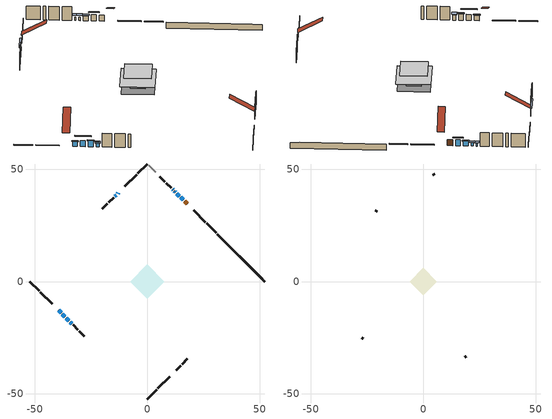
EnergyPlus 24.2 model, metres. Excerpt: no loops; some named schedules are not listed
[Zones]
conditioned space
 floor outside (Floor1 construction): -3.3,0 0,3.3 3.3,0 0,-3.3 z0.15
 floor adiabatic (AdiabaticFloorConstruction): -7.66,0 0,7.66 7.66,0 0,-7.66 z2.59
 floor foundation (Slab1 construction): -5.25,1.93 -1.93,5.25 5.25,-1.93 1.93,-5.25 z-1.98
 wall outside (RimJoist1 construction): 0,-52.23 4.12,-48.12 / -52.23,0 -48.12,-4.12 / 0,52.23 -4.12,48.12 / 30.56,21.67 26.45,25.79 z0.15:0.45
 wall outside (RimJoist2 construction): 4.78,-47.46 9.92,-42.31 / -47.46,-4.78 -42.31,-9.92 / -4.78,47.46 -9.92,42.31 / 25.79,26.45 20.64,31.59 z0.15:0.45
 wall outside (AdiabaticWallConstruction 1): 17.74,34.49 16.62,35.62 z0.15:2.18
 wall outside (AdiabaticWallConstruction): 15.96,36.27 14.88,37.35 / -37.68,-14.56 -36.6,-15.63 / -35.94,-16.29 -34.87,-17.37 z0.15:2.28; -12.82,39.41 -13.15,39.09 / -13.8,38.43 -14.34,37.89 / 12.49,39.74 12.11,40.12 / 11.46,40.78 11.24,40.99 z0.15:1.37; 14.23,38.01 13.15,39.09 z0.15:1.83; -39.41,-12.82 -38.33,-13.9 / -34.21,-18.02 -33.56,-18.67 z0.15:1.88
 wall outside (Wall1 construction): 12.82,-39.41 14.86,-37.37 / -32.91,-19.33 -30.87,-21.37 / -15,37.24 -17.04,35.2 / 10.58,41.65 8.54,43.69 z0.15:5.03
 wall outside (Wall2 construction): 15.52,-36.72 17.82,-34.41 / -30.21,-22.03 -27.91,-24.33 / -17.69,34.54 -20,32.24 / 7.89,44.35 5.59,46.65 z0.15:5.03
 wall foundation (FoundationWall1 construction): 31.22,21.01,-1.98 31.22,21.01,0.15 50.13,2.1,0.15 50.13,2.1,-0.04 52.23,0,-0.04 52.23,0,-1.98
 wall adiabatic (Wall4 construction): 3.71,48.53 0.66,51.58 z0.15:5.03
 window (WindowConstruction): 15.96,36.27 14.88,37.35 z0.15:2.28
 window (WindowConstruction 9): -12.82,39.41 -13.14,39.09 z0.15:1.37
 window (WindowConstruction 1): 14.23,38.01 13.15,39.09 z0.15:1.83
 window (WindowConstruction 2): -13.8,38.43 -14.34,37.89 z0.15:1.37
 window (WindowConstruction 3): -39.41,-12.82 -38.34,-13.9 z0.15:1.88
 window (WindowConstruction 4): -37.68,-14.56 -36.6,-15.63 z0.15:2.28
 window (WindowConstruction 8): 12.49,39.74 12.11,40.12 z0.15:1.37
 window (WindowConstruction 5): 11.46,40.78 11.24,40.99 z0.15:1.37
 window (WindowConstruction 6): -35.94,-16.29 -34.87,-17.37 z0.15:2.28
 window (WindowConstruction 7): -34.21,-18.02 -33.56,-18.67 z0.15:1.88
 door (Door): 17.74,34.49 16.62,35.62 z0.15:2.18
 ceiling adiabatic (AdiabaticFloorConstruction): 0,-7.66 7.66,0 0,7.66 -7.66,0 z2.59
attic - vented
 floor to conditioned space (Floor2 construction Reversed): -6.01,0 0,6.01 6.01,0 0,-6.01 z5.03
 wall outside (Wall3 construction): 18.48,-33.76 19.04,-33.19 / -27.25,-24.98 -26.69,-25.55 / -20.65,31.58 -21.22,31.02 / 4.93,47.3 4.37,47.87 z0.15:5.03
 roof outside (Roof1 construction): 12.16,-40.07,5.03 6.69,-34.6,9.54 5.11,-36.18,9.54 10.58,-41.65,5.03; -40.07,-12.16,5.03 -34.6,-6.69,9.54 -36.18,-5.11,9.54 -41.65,-10.58,5.03; -12.16,40.07,5.03 -6.69,34.6,9.54 -5.11,36.18,9.54 -10.58,41.65,5.03; 18.4,33.84,5.03 12.93,28.36,9.54 14.51,26.78,9.54 19.98,32.25,5.03
shading: 14.24,38 16.61,35.63 16.93,35.95 14.56,38.32 z3.19; 12.94,39.3 14.44,37.8 14.76,38.12 13.26,39.62 z2.13; -16.07,36.17 -12.08,40.16 -12.4,40.48 -16.39,36.49 z3.81; -38.12,-14.11 -39.62,-12.61 -39.95,-12.94 -38.45,-14.44 z2.18; -35.31,-16.93 -38.97,-13.26 -39.3,-13.59 -35.63,-17.25 z4.11; 11.68,40.55 12.92,39.31 13.57,39.96 12.33,41.2 z1.98; 10.81,41.42 11.89,40.35 12.53,40.99 11.46,42.07 z1.98; -34.65,-17.58 -36.15,-16.08 -36.59,-16.51 -35.09,-18.01 z2.58; -33.35,-18.88 -34.42,-17.81 -35.28,-18.68 -34.21,-19.74 z2.18
[Building]
Building 1: Terrain=Suburbs
[Site:Location]
Mont Joli AP_QC: Latitude {deg}=48.61; Longitude {deg}=-68.21; Time Zone {hr}=-5; Elevation {m}=52; Keep Site Location Information=Yes
[Site:GroundTemperature:Shallow]
-0.843868, -3.04892, -3.2255, -2.1791, 2.02165, 6.20283, 9.82768, 12.1239, 12.319, 10.4514, 6.91898, 2.86606
[Site:WaterMainsTemperature]
Calculation Method=Schedule; Temperature Schedule=mains temperature schedule
[Material] Roughness=Rough; Thermal Absorptance=0.9
Name | Thickness {m} | Conductivity {W/m-K} | Density {kg/m3} | Specific Heat {J/kg-K} | Solar Absorptance | Visible Absorptance
asphalt or fiberglass shingles | 0.00635 | 0.162714 | 1121.4 | 1465.45 | 0.4 | 0.4
ceiling loosefill ins | 0.169333 | 0.0480833 | 16.02 | 1046.75 | 0.7 | 0.7
ceiling stud and cavity | 0.1397 | 0.117711 | 65.682 | 1177.47 | 0.7 | 0.7
concrete 4.0 in. | 0.1016 | 1.803125 | 2242.8 | 837.4 | 0.7 | 0.7
concrete 8.0 in. | 0.2032 | 1.803125 | 2242.8 | 837.4 | 0.7 | 0.7
door material | 0.04445 | 0.0451087 | 512.64 | 1214.23 | 0.7 | 0.7
exterior vertical ins | 0.0536725 | 0.029427 | 32.04 | 1214.23 | 0.7 | 0.7
floor covering | 0.0127 | 0.0433444 | 54.468 | 1339.84 | 0.6 | 0.6
floor rigid ins | 0.103632 | 0.029427 | 32.04 | 1214.23 | 0.7 | 0.7
floor rigid ins 1; wall rigid ins 2 | 0.512978 | 0.029427 | 32.04 | 1214.23 | 0.7 | 0.7
floor stud and cavity | 0.1397 | 0.137453 | 92.3553 | 1139.71 | 0.7 | 0.7
floor stud and cavity 1 | 0.1397 | 1.75129 | 37.0049 | 1207.88 | 0.7 | 0.7
furniture material conditioned space 1 | 0.1524 | 0.115458 | 640.8 | 1214.23 | 0.6 | 0.6
gypsum board | 0.0127 | 0.160291 | 801 | 837.4 | 0.6 | 0.6
gypsum board 1 | 0.0127 | 0.160291 | 801 | 837.4 | 0.7 | 0.7
osb sheathing 0.5 in. | 0.0127 | 0.115458 | 512.64 | 1214.23 | 0.7 | 0.7
osb sheathing 0.75 in. | 0.01905 | 0.115458 | 512.64 | 1214.23 | 0.7 | 0.7
osb sheathing 2.0 in. | 0.0508 | 0.115458 | 512.64 | 1214.23 | 0.7 | 0.7
rim joist rigid ins; wall rigid ins | 0.051816 | 0.029427 | 32.04 | 1214.23 | 0.7 | 0.7
rim joist stud and cavity | 0.0508 | 0.0473277 | 125.044 | 1163.47 | 0.6 | 0.6
rim joist stud and cavity 1 | 0.0508 | 0.0369597 | 125.044 | 1163.47 | 0.6 | 0.6
wall rigid ins 1 | 0.051816 | 0.029427 | 32.04 | 1214.23 | 0.4 | 0.4
wall stud and cavity | 0.1397 | 0.117019 | 139.0536 | 1170.24 | 0.7 | 0.7
wall stud and cavity 1 | 0.1397 | 0.120028 | 139.0536 | 1170.24 | 0.7 | 0.7
wall stud and cavity 2 | 0.0889 | 6.1454 | 50.32683 | 1063.81 | 0.6 | 0.6
wall stud and cavity 3 | 0.1397 | 0.105287 | 139.0536 | 1170.24 | 0.7 | 0.7
wall stud and cavity 4 | 0.0889 | 0.380278 | 52.3479 | 1209.89 | 0.7 | 0.7
wall stud and cavity 5 | 0.0889 | 0.391764 | 83.0341 | 1211.67 | 0.7 | 0.7
wood siding | 0.0254 | 0.102417 | 544.68 | 1172.36 | 0.4 | 0.4
wood siding 1 | 0.00254 | 0.102417 | 544.68 | 1172.36 | 0.4 | 0.4
wood siding 2; wood siding 3; wood siding 4 | 0.0254 | 0.102417 | 544.68 | 1172.36 | 0.7 | 0.7
[WindowMaterial:SimpleGlazingSystem]
Name | U-Factor {W/m2-K} | Solar Heat Gain Coefficient
WindowMaterial | 2.98152 | 0.58
WindowMaterial 1 | 2.90941 | 0.64
WindowMaterial 2 | 2.96562 | 0.56
WindowMaterial 3 | 2.90827 | 0.64
WindowMaterial 4 | 3.063281 | 0.53
WindowMaterial 5 | 2.9395 | 0.6
WindowMaterial 6 | 2.98152 | 0.61
WindowMaterial 7 | 2.99571 | 0.51
[Construction]
AdiabaticFloorConstruction: floor stud and cavity 1, floor rigid ins 1, osb sheathing 0.75 in., floor covering
AdiabaticWallConstruction: wood siding 3, wall rigid ins 2, wall stud and cavity 4, gypsum board
AdiabaticWallConstruction 1: wood siding 4, wall rigid ins 2, wall stud and cavity 4, gypsum board
Door: door material
Floor1 construction: floor stud and cavity, floor rigid ins, osb sheathing 0.75 in., floor covering
Floor2 construction Reversed: gypsum board, ceiling stud and cavity, ceiling loosefill ins
FoundationWall1 construction: concrete 8.0 in., gypsum board 1
furniture construction conditioned space 1: furniture material conditioned space 1
PartitionWallConstruction: gypsum board, wall stud and cavity 5, gypsum board
RimJoist1 construction: wood siding 2, rim joist rigid ins, osb sheathing 2.0 in., rim joist stud and cavity
RimJoist2 construction: wood siding 2, rim joist rigid ins, osb sheathing 2.0 in., rim joist stud and cavity 1
Roof1 construction: asphalt or fiberglass shingles
Slab1 construction: concrete 4.0 in.
Wall1 construction: wood siding, wall rigid ins, osb sheathing 0.5 in., wall stud and cavity, gypsum board
Wall2 construction: wood siding, wall rigid ins, osb sheathing 0.5 in., wall stud and cavity 1, gypsum board
Wall3 construction: wood siding 1, wall stud and cavity 2
Wall4 construction: wall rigid ins 1, osb sheathing 0.5 in., wall stud and cavity 3, gypsum board
WindowConstruction; WindowConstruction 4; WindowConstruction 6: WindowMaterial
WindowConstruction 1: WindowMaterial 1
WindowConstruction 2: WindowMaterial 2
WindowConstruction 3: WindowMaterial 3
WindowConstruction 5: WindowMaterial 4
WindowConstruction 7: WindowMaterial 5
WindowConstruction 8: WindowMaterial 6
WindowConstruction 9: WindowMaterial 7
[Zone] Multiplier=1; Part of Total Floor Area=Yes
Name | Volume {m3}
attic - vented | 51.5091
conditioned space | 448.7
[Space]
Name | Zone | Volume {m3}
attic - vented 1 | attic - vented | 51.5091
conditioned space 1 | conditioned space | 448.7
[ZoneInfiltration:EffectiveLeakageArea]
infil attic - vented 1: Zone or Space=attic - vented 1; Schedule=Always On Discrete; Effective Air Leakage Area {cm2}=2510.96; Stack Coefficient=0.000652969; Wind Coefficient=1.7265e-05
[ZoneMixing]
whole house fan mix: Zone or Space=attic - vented; Schedule=Always On Continuous; Design Flow Rate Calculation Method=Flow/Zone; Design Flow Rate {m3/s}=0; Source Zone or Space=conditioned space
[SurfaceProperty:ExposedFoundationPerimeter]
Slab1: Exposed Perimeter Calculation Method=TotalExposedPerimeter; Total Exposed Perimeter {m}=29.718
[InternalMass] Zone or ZoneList=conditioned space; Space or SpaceList=conditioned space 1
Name | Construction | Surface Area {m2}
furniture mass conditioned space 1 | furniture construction conditioned space 1 | 74.6761
partition wall mass | PartitionWallConstruction | 186.69
[Lights]
interior lighting: Zone or ZoneList or Space or SpaceList=conditioned space 1; Schedule=interior lighting schedule; Design Level Calculation Method=LightingLevel; Lighting Level {W}=343.2; Return Air Fraction=0; Fraction Radiant=0.6; Fraction Visible=0.2; Fraction Replaceable=1
[People]
occupants: Zone or ZoneList or Space or SpaceList=conditioned space 1; Number of People Schedule=occupants schedule; Number of People Calculation Method=People; Number of People=3; Fraction Radiant=0.314171; Sensible Heat Fraction=0.56303; Activity Level Schedule=occupants activity schedule; Carbon Dioxide Generation Rate {m3/s-W}=0; Enable ASHRAE 55 Comfort Warnings=No; Mean Radiant Temperature Calculation Type=EnclosureAveraged
[ElectricEquipment] Zone or ZoneList or Space or SpaceList=conditioned space 1; Design Level Calculation Method=EquipmentLevel
Name | Schedule | Design Level {W} | Fraction Latent | Fraction Radiant | Fraction Lost
clothes dryer | clothes dryer schedule | 140.772 | 0.015 | 0.081 | 0.85
clothes washer | clothes washer schedule | 32.1985 | 0.03 | 0.162 | 0.7
cooking range | cooking range schedule | 208.969 | 0.08 | 0.432 | 0.2
dishwasher | dishwasher schedule | 66.8632 | 0.3 | 0.18 | 0.4
fridge | fridge schedule | 72.9452 | 0 | 0.6 | 0
mech vent bath fan 0 | mech vent bath fan 0 schedule | 50.2 | 0 | 0 | 1
mech vent bath fan 1 | mech vent bath fan 1 schedule | 50.2 | 0 | 0 | 1
mech vent house fan | mech vent house fan schedule | 19.9167 | 0 | 0 | 0.5
mech vent house fan cfis | mech vent house fan cfis schedule | 0 | 0 | 0 | 0
mech vent range fan 0 | mech vent range fan 0 schedule | 57 | 0 | 0 | 1
misc plug loads | misc plug loads schedule | 494.7 | 0.045 | 0.513 | 0.1
whole house fan | Always On Discrete | 0 | 0 | 0 | 1
[OtherEquipment] Zone or ZoneList or Space or SpaceList=conditioned space 1; Design Level Calculation Method=EquipmentLevel
Name | Fuel Type | Schedule | Design Level {W} | Fraction Latent | Fraction Radiant | Fraction Lost
clothes dryer 1 | Electricity | clothes dryer schedule | 0 | 0.015 | 0.081 | 0.85
cooking range 1 | Electricity | cooking range schedule | 0 | 0.08 | 0.432 | 0.2
general water use latent | None | general water use schedule | 59.3978 | 1 | 0 | 0
general water use sensible | None | general water use schedule | -58.539 | 0 | 0.6 | 0
mech vent house fan latent load | None | Always On Discrete | 0 | 1 | 0 | 0
mech vent house fan sensible load | None | Always On Discrete | 0 | 0 | 0 | 0
water heater energy adjustment1 | Electricity | Always On Discrete | 0.01 | 0 | 0 | 1
[ZoneInfiltration:DesignFlowRate] Zone or ZoneList or Space or SpaceList=conditioned space 1; Schedule=Always On Discrete; Design Flow Rate Calculation Method=Flow/Zone; Design Flow Rate {m3/s}=0
infil flow; natural vent flow; whole house fan flow
[ZoneControl:Thermostat]
conditioned space Thermostat: Zone or ZoneList=conditioned space; Control Type Schedule=conditioned space Thermostat Schedule; Control 1=conditioned space temperature setpoint; Temperature Difference Between Cutout And Setpoint {deltaC}=0
[ThermostatSetpoint:DualSetpoint]
conditioned space temperature setpoint: Heating Setpoint Temperature Schedule=heating setpoint; Cooling Setpoint Temperature Schedule=cooling setpoint
[Zone equipment]
conditioned space: electric baseboard
[Foundation:Kiva]
Foundation Kiva 1: Initial Indoor Air Temperature {C}=18; Wall Height Above Grade {m}=0.149992; Wall Depth Below Slab {m}=0.2032; Custom Block Material Name 1=exterior vertical ins; Custom Block Depth 1 {m}=2.13; Custom Block X Position 1 {m}=0.2159; Custom Block Z Position 1 {m}=0
[Foundation:Kiva:Settings]
Soil Conductivity {W/m-K}=0.849921; Soil Density {kg/m3}=1842.3; Soil Specific Heat {J/kg-K}=418.7; Ground Solar Absorptivity=0.9; Ground Thermal Absorptivity=0.9; Ground Surface Roughness {m}=0.03; Far-Field Width {m}=40; Deep-Ground Boundary Condition=ZeroFlux; Deep-Ground Depth {m}=40; Minimum Cell Dimension {m}=0.2; Maximum Cell Growth Coefficient=3; Simulation Timestep=Timestep
[Exterior:Lights]
exterior lighting: Schedule=exterior lighting schedule; Design Level {W}=75.6
[EnergyManagementSystem:Sensor] Output:Variable or Output:Meter Index Key=conditioned space
Name | Output:Variable or Output:Meter
conditioned_space_clg_unmet_s | Zone Cooling Setpoint Not Met Time
conditioned_space_htg_unmet_s | Zone Heating Setpoint Not Met Time
fridge_tin_s; tin_s; tin_s_1 | Zone Mean Air Temperature
tout_s | Zone Outdoor Air Drybulb Temperature
win_s | Zone Air Humidity Ratio
[Schedule:Constant]
Name | Hourly Value
Always On Continuous; mech vent house fan schedule; mech vent house fan cfis schedule; Always On Discrete | 1
occupants activity schedule | 117.228
fridge schedule | 0
[Schedule:Week:Daily]
interior lighting schedule Week Rule - Jan1-Jan27: interior lighting schedule day, interior lighting schedule day, interior lighting schedule day, interior lighting schedule day, interior lighting schedule day, interior lighting schedule day, interior lighting schedule day, interior lighting schedule default day, interior lighting schedule default day, interior lighting schedule default day, interior lighting schedule default day, interior lighting schedule default day
interior lighting schedule Week Rule - Jan28-Feb3: interior lighting schedule day, interior lighting schedule day, interior lighting schedule day, interior lighting schedule day, interior lighting schedule day 1, interior lighting schedule day 1, interior lighting schedule day 1, interior lighting schedule default day, interior lighting schedule default day, interior lighting schedule default day, interior lighting schedule default day, interior lighting schedule default day
interior lighting schedule Week Rule - Feb4-Feb24: interior lighting schedule day 1, interior lighting schedule day 1, interior lighting schedule day 1, interior lighting schedule day 1, interior lighting schedule day 1, interior lighting schedule day 1, interior lighting schedule day 1, interior lighting schedule default day, interior lighting schedule default day, interior lighting schedule default day, interior lighting schedule default day, interior lighting schedule default day
interior lighting schedule Week Rule - Feb25-Mar3: interior lighting schedule day 1, interior lighting schedule day 1, interior lighting schedule day 1, interior lighting schedule day 1, interior lighting schedule day 2, interior lighting schedule day 2, interior lighting schedule day 2, interior lighting schedule default day, interior lighting schedule default day, interior lighting schedule default day, interior lighting schedule default day, interior lighting schedule default day
interior lighting schedule Week Rule - Mar4-Mar31: interior lighting schedule day 2, interior lighting schedule day 2, interior lighting schedule day 2, interior lighting schedule day 2, interior lighting schedule day 2, interior lighting schedule day 2, interior lighting schedule day 2, interior lighting schedule default day, interior lighting schedule default day, interior lighting schedule default day, interior lighting schedule default day, interior lighting schedule default day
interior lighting schedule Week Rule - Apr1-Apr28: interior lighting schedule day 3, interior lighting schedule day 3, interior lighting schedule day 3, interior lighting schedule day 3, interior lighting schedule day 3, interior lighting schedule day 3, interior lighting schedule day 3, interior lighting schedule default day, interior lighting schedule default day, interior lighting schedule default day, interior lighting schedule default day, interior lighting schedule default day
interior lighting schedule Week Rule - Apr29-May5: interior lighting schedule day 3, interior lighting schedule day 3, interior lighting schedule day 4, interior lighting schedule day 4, interior lighting schedule day 4, interior lighting schedule day 4, interior lighting schedule day 4, interior lighting schedule default day, interior lighting schedule default day, interior lighting schedule default day, interior lighting schedule default day, interior lighting schedule default day
interior lighting schedule Week Rule - May6-May26: interior lighting schedule day 4, interior lighting schedule day 4, interior lighting schedule day 4, interior lighting schedule day 4, interior lighting schedule day 4, interior lighting schedule day 4, interior lighting schedule day 4, interior lighting schedule default day, interior lighting schedule default day, interior lighting schedule default day, interior lighting schedule default day, interior lighting schedule default day
interior lighting schedule Week Rule - May27-Jun2: interior lighting schedule day 4, interior lighting schedule day 4, interior lighting schedule day 4, interior lighting schedule day 4, interior lighting schedule day 4, interior lighting schedule day 5, interior lighting schedule day 5, interior lighting schedule default day, interior lighting schedule default day, interior lighting schedule default day, interior lighting schedule default day, interior lighting schedule default day
interior lighting schedule Week Rule - Jun3-Jun30: interior lighting schedule day 5, interior lighting schedule day 5, interior lighting schedule day 5, interior lighting schedule day 5, interior lighting schedule day 5, interior lighting schedule day 5, interior lighting schedule day 5, interior lighting schedule default day, interior lighting schedule default day, interior lighting schedule default day, interior lighting schedule default day, interior lighting schedule default day
interior lighting schedule Week Rule - Jul1-Jul28: interior lighting schedule day 6, interior lighting schedule day 6, interior lighting schedule day 6, interior lighting schedule day 6, interior lighting schedule day 6, interior lighting schedule day 6, interior lighting schedule day 6, interior lighting schedule default day, interior lighting schedule default day, interior lighting schedule default day, interior lighting schedule default day, interior lighting schedule default day
interior lighting schedule Week Rule - Jul29-Aug4: interior lighting schedule day 6, interior lighting schedule day 6, interior lighting schedule day 6, interior lighting schedule day 7, interior lighting schedule day 7, interior lighting schedule day 7, interior lighting schedule day 7, interior lighting schedule default day, interior lighting schedule default day, interior lighting schedule default day, interior lighting schedule default day, interior lighting schedule default day
interior lighting schedule Week Rule - Aug5-Aug25: interior lighting schedule day 7, interior lighting schedule day 7, interior lighting schedule day 7, interior lighting schedule day 7, interior lighting schedule day 7, interior lighting schedule day 7, interior lighting schedule day 7, interior lighting schedule default day, interior lighting schedule default day, interior lighting schedule default day, interior lighting schedule default day, interior lighting schedule default day
interior lighting schedule Week Rule - Aug26-Sep1: interior lighting schedule day 7, interior lighting schedule day 7, interior lighting schedule day 7, interior lighting schedule day 7, interior lighting schedule day 7, interior lighting schedule day 7, interior lighting schedule day 8, interior lighting schedule default day, interior lighting schedule default day, interior lighting schedule default day, interior lighting schedule default day, interior lighting schedule default day
interior lighting schedule Week Rule - Sep2-Sep29: interior lighting schedule day 8, interior lighting schedule day 8, interior lighting schedule day 8, interior lighting schedule day 8, interior lighting schedule day 8, interior lighting schedule day 8, interior lighting schedule day 8, interior lighting schedule default day, interior lighting schedule default day, interior lighting schedule default day, interior lighting schedule default day, interior lighting schedule default day
interior lighting schedule Week Rule - Sep30-Oct6: interior lighting schedule day 8, interior lighting schedule day 9, interior lighting schedule day 9, interior lighting schedule day 9, interior lighting schedule day 9, interior lighting schedule day 9, interior lighting schedule day 9, interior lighting schedule default day, interior lighting schedule default day, interior lighting schedule default day, interior lighting schedule default day, interior lighting schedule default day
interior lighting schedule Week Rule - Oct7-Oct27: interior lighting schedule day 9, interior lighting schedule day 9, interior lighting schedule day 9, interior lighting schedule day 9, interior lighting schedule day 9, interior lighting schedule day 9, interior lighting schedule day 9, interior lighting schedule default day, interior lighting schedule default day, interior lighting schedule default day, interior lighting schedule default day, interior lighting schedule default day
interior lighting schedule Week Rule - Oct28-Nov3: interior lighting schedule day 9, interior lighting schedule day 9, interior lighting schedule day 9, interior lighting schedule day 9, interior lighting schedule day 10, interior lighting schedule day 10, interior lighting schedule day 10, interior lighting schedule default day, interior lighting schedule default day, interior lighting schedule default day, interior lighting schedule default day, interior lighting schedule default day
interior lighting schedule Week Rule - Nov4-Nov24: interior lighting schedule day 10, interior lighting schedule day 10, interior lighting schedule day 10, interior lighting schedule day 10, interior lighting schedule day 10, interior lighting schedule day 10, interior lighting schedule day 10, interior lighting schedule default day, interior lighting schedule default day, interior lighting schedule default day, interior lighting schedule default day, interior lighting schedule default day
interior lighting schedule Week Rule - Nov25-Dec1: interior lighting schedule day 10, interior lighting schedule day 10, interior lighting schedule day 10, interior lighting schedule day 10, interior lighting schedule day 10, interior lighting schedule day 10, interior lighting schedule day 11, interior lighting schedule default day, interior lighting schedule default day, interior lighting schedule default day, interior lighting schedule default day, interior lighting schedule default day
interior lighting schedule Week Rule - Dec2-Dec31: interior lighting schedule day 11, interior lighting schedule day 11, interior lighting schedule day 11, interior lighting schedule day 11, interior lighting schedule day 11, interior lighting schedule day 11, interior lighting schedule day 11, interior lighting schedule default day, interior lighting schedule default day, interior lighting schedule default day, interior lighting schedule default day, interior lighting schedule default day
occupants schedule Week Rule - Jan1-Dec31: occupants schedule day, occupants schedule day, occupants schedule day, occupants schedule day, occupants schedule day, occupants schedule day, occupants schedule day, occupants schedule default day, occupants schedule default day, occupants schedule default day, occupants schedule default day, occupants schedule default day
clothes dryer schedule Week Rule - Jan1-Dec31: clothes dryer schedule day, clothes dryer schedule day, clothes dryer schedule day, clothes dryer schedule day, clothes dryer schedule day, clothes dryer schedule day, clothes dryer schedule day, clothes dryer schedule default day, clothes dryer schedule default day, clothes dryer schedule default day, clothes dryer schedule default day, clothes dryer schedule default day
clothes washer schedule Week Rule - Jan1-Dec31: clothes washer schedule day, clothes washer schedule day, clothes washer schedule day, clothes washer schedule day, clothes washer schedule day, clothes washer schedule day, clothes washer schedule day, clothes washer schedule default day, clothes washer schedule default day, clothes washer schedule default day, clothes washer schedule default day, clothes washer schedule default day
cooking range schedule Week Rule - Jan1-Dec31: cooking range schedule day, cooking range schedule day, cooking range schedule day, cooking range schedule day, cooking range schedule day, cooking range schedule day, cooking range schedule day, cooking range schedule default day, cooking range schedule default day, cooking range schedule default day, cooking range schedule default day, cooking range schedule default day
dishwasher schedule Week Rule - Jan1-Dec31: dishwasher schedule day, dishwasher schedule day, dishwasher schedule day, dishwasher schedule day, dishwasher schedule day, dishwasher schedule day, dishwasher schedule day, dishwasher schedule default day, dishwasher schedule default day, dishwasher schedule default day, dishwasher schedule default day, dishwasher schedule default day
mech vent bath fan 0 schedule Week Rule - Jan1-Dec31: mech vent bath fan 0 schedule day, mech vent bath fan 0 schedule day, mech vent bath fan 0 schedule day, mech vent bath fan 0 schedule day, mech vent bath fan 0 schedule day, mech vent bath fan 0 schedule day, mech vent bath fan 0 schedule day, mech vent bath fan 0 schedule default day, mech vent bath fan 0 schedule default day, mech vent bath fan 0 schedule default day, mech vent bath fan 0 schedule default day, mech vent bath fan 0 schedule default day
mech vent bath fan 1 schedule Week Rule - Jan1-Dec31: mech vent bath fan 1 schedule day, mech vent bath fan 1 schedule day, mech vent bath fan 1 schedule day, mech vent bath fan 1 schedule day, mech vent bath fan 1 schedule day, mech vent bath fan 1 schedule day, mech vent bath fan 1 schedule day, mech vent bath fan 1 schedule default day, mech vent bath fan 1 schedule default day, mech vent bath fan 1 schedule default day, mech vent bath fan 1 schedule default day, mech vent bath fan 1 schedule default day
mech vent range fan 0 schedule Week Rule - Jan1-Dec31: mech vent range fan 0 schedule day, mech vent range fan 0 schedule day, mech vent range fan 0 schedule day, mech vent range fan 0 schedule day, mech vent range fan 0 schedule day, mech vent range fan 0 schedule day, mech vent range fan 0 schedule day, mech vent range fan 0 schedule default day, mech vent range fan 0 schedule default day, mech vent range fan 0 schedule default day, mech vent range fan 0 schedule default day, mech vent range fan 0 schedule default day
misc plug loads schedule Week Rule - Jan1-Dec31: misc plug loads schedule day, misc plug loads schedule day, misc plug loads schedule day, misc plug loads schedule day, misc plug loads schedule day, misc plug loads schedule day, misc plug loads schedule day, misc plug loads schedule default day, misc plug loads schedule default day, misc plug loads schedule default day, misc plug loads schedule default day, misc plug loads schedule default day
general water use schedule Week Rule - Jan1-Dec31: general water use schedule day, general water use schedule day, general water use schedule day, general water use schedule day, general water use schedule day, general water use schedule day, general water use schedule day, general water use schedule default day, general water use schedule default day, general water use schedule default day, general water use schedule default day, general water use schedule default day
exterior lighting schedule Week Rule - Jan1-Jan27: exterior lighting schedule day, exterior lighting schedule day, exterior lighting schedule day, exterior lighting schedule day, exterior lighting schedule day, exterior lighting schedule day, exterior lighting schedule day, exterior lighting schedule default day, exterior lighting schedule default day, exterior lighting schedule default day, exterior lighting schedule default day, exterior lighting schedule default day
exterior lighting schedule Week Rule - Jan28-Feb3: exterior lighting schedule day, exterior lighting schedule day, exterior lighting schedule day, exterior lighting schedule day, exterior lighting schedule day 1, exterior lighting schedule day 1, exterior lighting schedule day 1, exterior lighting schedule default day, exterior lighting schedule default day, exterior lighting schedule default day, exterior lighting schedule default day, exterior lighting schedule default day
exterior lighting schedule Week Rule - Feb4-Feb24: exterior lighting schedule day 1, exterior lighting schedule day 1, exterior lighting schedule day 1, exterior lighting schedule day 1, exterior lighting schedule day 1, exterior lighting schedule day 1, exterior lighting schedule day 1, exterior lighting schedule default day, exterior lighting schedule default day, exterior lighting schedule default day, exterior lighting schedule default day, exterior lighting schedule default day
exterior lighting schedule Week Rule - Feb25-Mar3: exterior lighting schedule day 1, exterior lighting schedule day 1, exterior lighting schedule day 1, exterior lighting schedule day 1, exterior lighting schedule day 2, exterior lighting schedule day 2, exterior lighting schedule day 2, exterior lighting schedule default day, exterior lighting schedule default day, exterior lighting schedule default day, exterior lighting schedule default day, exterior lighting schedule default day
exterior lighting schedule Week Rule - Mar4-Mar31: exterior lighting schedule day 2, exterior lighting schedule day 2, exterior lighting schedule day 2, exterior lighting schedule day 2, exterior lighting schedule day 2, exterior lighting schedule day 2, exterior lighting schedule day 2, exterior lighting schedule default day, exterior lighting schedule default day, exterior lighting schedule default day, exterior lighting schedule default day, exterior lighting schedule default day
exterior lighting schedule Week Rule - Apr1-Apr28: exterior lighting schedule day 3, exterior lighting schedule day 3, exterior lighting schedule day 3, exterior lighting schedule day 3, exterior lighting schedule day 3, exterior lighting schedule day 3, exterior lighting schedule day 3, exterior lighting schedule default day, exterior lighting schedule default day, exterior lighting schedule default day, exterior lighting schedule default day, exterior lighting schedule default day
exterior lighting schedule Week Rule - Apr29-May5: exterior lighting schedule day 3, exterior lighting schedule day 3, exterior lighting schedule day 4, exterior lighting schedule day 4, exterior lighting schedule day 4, exterior lighting schedule day 4, exterior lighting schedule day 4, exterior lighting schedule default day, exterior lighting schedule default day, exterior lighting schedule default day, exterior lighting schedule default day, exterior lighting schedule default day
exterior lighting schedule Week Rule - May6-May26: exterior lighting schedule day 4, exterior lighting schedule day 4, exterior lighting schedule day 4, exterior lighting schedule day 4, exterior lighting schedule day 4, exterior lighting schedule day 4, exterior lighting schedule day 4, exterior lighting schedule default day, exterior lighting schedule default day, exterior lighting schedule default day, exterior lighting schedule default day, exterior lighting schedule default day
exterior lighting schedule Week Rule - May27-Jun2: exterior lighting schedule day 4, exterior lighting schedule day 4, exterior lighting schedule day 4, exterior lighting schedule day 4, exterior lighting schedule day 4, exterior lighting schedule day 5, exterior lighting schedule day 5, exterior lighting schedule default day, exterior lighting schedule default day, exterior lighting schedule default day, exterior lighting schedule default day, exterior lighting schedule default day
exterior lighting schedule Week Rule - Jun3-Jun30: exterior lighting schedule day 5, exterior lighting schedule day 5, exterior lighting schedule day 5, exterior lighting schedule day 5, exterior lighting schedule day 5, exterior lighting schedule day 5, exterior lighting schedule day 5, exterior lighting schedule default day, exterior lighting schedule default day, exterior lighting schedule default day, exterior lighting schedule default day, exterior lighting schedule default day
exterior lighting schedule Week Rule - Jul1-Jul28: exterior lighting schedule day 6, exterior lighting schedule day 6, exterior lighting schedule day 6, exterior lighting schedule day 6, exterior lighting schedule day 6, exterior lighting schedule day 6, exterior lighting schedule day 6, exterior lighting schedule default day, exterior lighting schedule default day, exterior lighting schedule default day, exterior lighting schedule default day, exterior lighting schedule default day
exterior lighting schedule Week Rule - Jul29-Aug4: exterior lighting schedule day 6, exterior lighting schedule day 6, exterior lighting schedule day 6, exterior lighting schedule day 7, exterior lighting schedule day 7, exterior lighting schedule day 7, exterior lighting schedule day 7, exterior lighting schedule default day, exterior lighting schedule default day, exterior lighting schedule default day, exterior lighting schedule default day, exterior lighting schedule default day
exterior lighting schedule Week Rule - Aug5-Aug25: exterior lighting schedule day 7, exterior lighting schedule day 7, exterior lighting schedule day 7, exterior lighting schedule day 7, exterior lighting schedule day 7, exterior lighting schedule day 7, exterior lighting schedule day 7, exterior lighting schedule default day, exterior lighting schedule default day, exterior lighting schedule default day, exterior lighting schedule default day, exterior lighting schedule default day
exterior lighting schedule Week Rule - Aug26-Sep1: exterior lighting schedule day 7, exterior lighting schedule day 7, exterior lighting schedule day 7, exterior lighting schedule day 7, exterior lighting schedule day 7, exterior lighting schedule day 7, exterior lighting schedule day 8, exterior lighting schedule default day, exterior lighting schedule default day, exterior lighting schedule default day, exterior lighting schedule default day, exterior lighting schedule default day
[Schedule:Year]
interior lighting schedule: interior lighting schedule Week Rule - Jan1-Jan27, 1, 1, 1, 27, interior lighting schedule Week Rule - Jan28-Feb3, 1, 28, 2, 3, interior lighting schedule Week Rule - Feb4-Feb24, 2, 4, 2, 24, interior lighting schedule Week Rule - Feb25-Mar3, 2, 25, 3, 3, interior lighting schedule Week Rule - Mar4-Mar31, 3, 4, 3, 31, interior lighting schedule Week Rule - Apr1-Apr28, 4, 1, 4, 28, interior lighting schedule Week Rule - Apr29-May5, 4, 29, 5, 5, interior lighting schedule Week Rule - May6-May26, 5, 6, 5, 26, interior lighting schedule Week Rule - May27-Jun2, 5, 27, 6, 2, interior lighting schedule Week Rule - Jun3-Jun30, 6, 3, 6, 30, interior lighting schedule Week Rule - Jul1-Jul28, 7, 1, 7, 28, interior lighting schedule Week Rule - Jul29-Aug4, 7, 29, 8, 4, interior lighting schedule Week Rule - Aug5-Aug25, 8, 5, 8, 25, interior lighting schedule Week Rule - Aug26-Sep1, 8, 26, 9, 1, interior lighting schedule Week Rule - Sep2-Sep29, 9, 2, 9, 29, interior lighting schedule Week Rule - Sep30-Oct6, 9, 30, 10, 6, interior lighting schedule Week Rule - Oct7-Oct27, 10, 7, 10, 27, interior lighting schedule Week Rule - Oct28-Nov3, 10, 28, 11, 3, interior lighting schedule Week Rule - Nov4-Nov24, 11, 4, 11, 24, interior lighting schedule Week Rule - Nov25-Dec1, 11, 25, 12, 1, interior lighting schedule Week Rule - Dec2-Dec31, 12, 2, 12, 31
occupants schedule: occupants schedule Week Rule - Jan1-Dec31, 1, 1, 12, 31
clothes dryer schedule: clothes dryer schedule Week Rule - Jan1-Dec31, 1, 1, 12, 31
clothes washer schedule: clothes washer schedule Week Rule - Jan1-Dec31, 1, 1, 12, 31
cooking range schedule: cooking range schedule Week Rule - Jan1-Dec31, 1, 1, 12, 31
dishwasher schedule: dishwasher schedule Week Rule - Jan1-Dec31, 1, 1, 12, 31
mech vent bath fan 0 schedule: mech vent bath fan 0 schedule Week Rule - Jan1-Dec31, 1, 1, 12, 31
mech vent bath fan 1 schedule: mech vent bath fan 1 schedule Week Rule - Jan1-Dec31, 1, 1, 12, 31
mech vent range fan 0 schedule: mech vent range fan 0 schedule Week Rule - Jan1-Dec31, 1, 1, 12, 31
misc plug loads schedule: misc plug loads schedule Week Rule - Jan1-Dec31, 1, 1, 12, 31
general water use schedule: general water use schedule Week Rule - Jan1-Dec31, 1, 1, 12, 31
exterior lighting schedule: exterior lighting schedule Week Rule - Jan1-Jan27, 1, 1, 1, 27, exterior lighting schedule Week Rule - Jan28-Feb3, 1, 28, 2, 3, exterior lighting schedule Week Rule - Feb4-Feb24, 2, 4, 2, 24, exterior lighting schedule Week Rule - Feb25-Mar3, 2, 25, 3, 3, exterior lighting schedule Week Rule - Mar4-Mar31, 3, 4, 3, 31, exterior lighting schedule Week Rule - Apr1-Apr28, 4, 1, 4, 28, exterior lighting schedule Week Rule - Apr29-May5, 4, 29, 5, 5, exterior lighting schedule Week Rule - May6-May26, 5, 6, 5, 26, exterior lighting schedule Week Rule - May27-Jun2, 5, 27, 6, 2, exterior lighting schedule Week Rule - Jun3-Jun30, 6, 3, 6, 30, exterior lighting schedule Week Rule - Jul1-Jul28, 7, 1, 7, 28, exterior lighting schedule Week Rule - Jul29-Aug4, 7, 29, 8, 4, exterior lighting schedule Week Rule - Aug5-Aug25, 8, 5, 8, 25, exterior lighting schedule Week Rule - Aug26-Sep1, 8, 26, 9, 1, exterior lighting schedule Week Rule - Sep2-Sep29, 9, 2, 9, 29, exterior lighting schedule Week Rule - Sep30-Oct6, 9, 30, 10, 6, exterior lighting schedule Week Rule - Oct7-Oct27, 10, 7, 10, 27, exterior lighting schedule Week Rule - Oct28-Nov3, 10, 28, 11, 3, exterior lighting schedule Week Rule - Nov4-Nov24, 11, 4, 11, 24, exterior lighting schedule Week Rule - Nov25-Dec1, 11, 25, 12, 1, exterior lighting schedule Week Rule - Dec2-Dec31, 12, 2, 12, 31
[Schedule:Compact]
conditioned space Thermostat Schedule: Through: 12/31, For: AllDays, Until: 24:00, 4
mains temperature schedule: Through: 01/01, For: AllDays, Until: 24:00, 4.55833, Through: 01/02, For: AllDays, Until: 24:00, 4.48833, Through: 01/03, For: AllDays, Until: 24:00, 4.41944, Through: 01/04, For: AllDays, Until: 24:00, 4.35111, Through: 01/05, For: AllDays, Until: 24:00, 4.28389, Through: 01/06, For: AllDays, Until: 24:00, 4.21778, Through: 01/07, For: AllDays, Until: 24:00, 4.15278, Through: 01/08, For: AllDays, Until: 24:00, 4.08889, Through: 01/09, For: AllDays, Until: 24:00, 4.02611, Through: 01/10, For: AllDays, Until: 24:00, 3.96444, Through: 01/11, For: AllDays, Until: 24:00, 3.90333, Through: 01/12, For: AllDays, Until: 24:00, 3.84389, Through: 01/13, For: AllDays, Until: 24:00, 3.78556, Through: 01/14, For: AllDays, Until: 24:00, 3.72833, Through: 01/15, For: AllDays, Until: 24:00, 3.67222, Through: 01/16, For: AllDays, Until: 24:00, 3.61722, Through: 01/17, For: AllDays, Until: 24:00, 3.56333, Through: 01/18, For: AllDays, Until: 24:00, 3.51111, Through: 01/19, For: AllDays, Until: 24:00, 3.46, Through: 01/20, For: AllDays, Until: 24:00, 3.41, Through: 01/21, For: AllDays, Until: 24:00, 3.36111, Through: 01/22, For: AllDays, Until: 24:00, 3.31389, Through: 01/23, For: AllDays, Until: 24:00, 3.26778, Through: 01/24, For: AllDays, Until: 24:00, 3.22278, Through: 01/25, For: AllDays, Until: 24:00, 3.17944, Through: 01/26, For: AllDays, Until: 24:00, 3.13722, Through: 01/27, For: AllDays, Until: 24:00, 3.09667, Through: 01/28, For: AllDays, Until: 24:00, 3.05722, Through: 01/29, For: AllDays, Until: 24:00, 3.01944, Through: 01/30, For: AllDays, Until: 24:00, 2.98278, Through: 01/31, For: AllDays, Until: 24:00, 2.94778, Through: 02/01, For: AllDays, Until: 24:00, 2.91389, Through: 02/02, For: AllDays, Until: 24:00, 2.88167, Through: 02/03, For: AllDays, Until: 24:00, 2.85056, Through: 02/04, For: AllDays, Until: 24:00, 2.82111, Through: 02/05, For: AllDays, Until: 24:00, 2.79278, Through: 02/06, For: AllDays, Until: 24:00, 2.76667, Through: 02/07, For: AllDays, Until: 24:00, 2.74111, Through: 02/08, For: AllDays, Until: 24:00, 2.71778, Through: 02/09, For: AllDays, Until: 24:00, 2.69556, Through: 02/10, For: AllDays, Until: 24:00, 2.675, Through: 02/11, For: AllDays, Until: 24:00, 2.65556, Through: 02/12, For: AllDays, Until: 24:00, 2.63833, Through: 02/13, For: AllDays, Until: 24:00, 2.62222, Through: 02/14, For: AllDays, Until: 24:00, 2.60722, Through: 02/15, For: AllDays, Until: 24:00, 2.59389, Through: 02/16, For: AllDays, Until: 24:00, 2.58278, Through: 02/17, For: AllDays, Until: 24:00, 2.57222, Through: 02/18, For: AllDays, Until: 24:00, 2.56389, Through: 02/19, For: AllDays, Until: 24:00, 2.55667, Through: 02/20, For: AllDays, Until: 24:00, 2.55111, Through: 02/21, For: AllDays, Until: 24:00, 2.54722, Through: 02/22, For: AllDays, Until: 24:00, 2.545, Through: 02/23, For: AllDays, Until: 24:00, 2.54389, Through: 02/24, For: AllDays, Until: 24:00, 2.54444, Through: 02/25, For: AllDays, Until: 24:00, 2.54667, Through: 02/26, For: AllDays, Until: 24:00, 2.55056, Through: 02/27, For: AllDays, Until: 24:00, 2.55556, Through: 02/28, For: AllDays, Until: 24:00, 2.56222, Through: 03/01, For: AllDays, Until: 24:00, 2.57056, Through: 03/02, For: AllDays, Until: 24:00, 2.58, Through: 03/03, For: AllDays, Until: 24:00, 2.59167, Through: 03/04, For: AllDays, Until: 24:00, 2.60444, Through: 03/05, For: AllDays, Until: 24:00, 2.61889, Through: 03/06, For: AllDays, Until: 24:00, 2.63444, Through: 03/07, For: AllDays, Until: 24:00, 2.65167, Through: 03/08, For: AllDays, Until: 24:00, 2.67056, Through: 03/09, For: AllDays, Until: 24:00, 2.69111, Through: 03/10, For: AllDays, Until: 24:00, 2.71278, Through: 03/11, For: AllDays, Until: 24:00, 2.73611, Through: 03/12, For: AllDays, Until: 24:00, 2.76111, Through: 03/13, For: AllDays, Until: 24:00, 2.78722, Through: 03/14, For: AllDays, Until: 24:00, 2.815, Through: 03/15, For: AllDays, Until: 24:00, 2.84389, Through: 03/16, For: AllDays, Until: 24:00, 2.87444, Through: 03/17, For: AllDays, Until: 24:00, 2.90667, Through: 03/18, For: AllDays, Until: 24:00, 2.94, Through: 03/19, For: AllDays, Until: 24:00, 2.975, Through: 03/20, For: AllDays, Until: 24:00, 3.01111, Through: 03/21, For: AllDays, Until: 24:00, 3.04889, Through: 03/22, For: AllDays, Until: 24:00, 3.08833, Through: 03/23, For: AllDays, Until: 24:00, 3.12833, Through: 03/24, For: AllDays, Until: 24:00, 3.17056, Through: 03/25, For: AllDays, Until: 24:00, 3.21333, Through: 03/26, For: AllDays, Until: 24:00, 3.25778, Through: 03/27, For: AllDays, Until: 24:00, 3.30389, Through: 03/28, For: AllDays, Until: 24:00, 3.35111, Through: 03/29, For: AllDays, Until: 24:00, 3.39944, Through: 03/30, For: AllDays, Until: 24:00, 3.44889, Through: 03/31, For: AllDays, Until: 24:00, 3.5, Through: 04/01, For: AllDays, Until: 24:00, 3.55222, Through: 04/02, For: AllDays, Until: 24:00, 3.60556, Through: 04/03, For: AllDays, Until: 24:00, 3.66, Through: 04/04, For: AllDays, Until: 24:00, 3.71611, Through: 04/05, For: AllDays, Until: 24:00, 3.77278, Through: 04/06, For: AllDays, Until: 24:00, 3.83111, Through: 04/07, For: AllDays, Until: 24:00, 3.89056, Through: 04/08, For: AllDays, Until: 24:00, 3.95111, Through: 04/09, For: AllDays, Until: 24:00, 4.01278, Through: 04/10, For: AllDays, Until: 24:00, 4.075, Through: 04/11, For: AllDays, Until: 24:00, 4.13889, Through: 04/12, For: AllDays, Until: 24:00, 4.20389, Through: 04/13, For: AllDays, Until: 24:00, 4.27, Through: 04/14, For: AllDays, Until: 24:00, 4.33667, Through: 04/15, For: AllDays, Until: 24:00, 4.40444, Through: 04/16, For: AllDays, Until: 24:00, 4.47333, Through: 04/17, For: AllDays, Until: 24:00, 4.54333, Through: 04/18, For: AllDays, Until: 24:00, 4.61389, Through: 04/19, For: AllDays, Until: 24:00, 4.68556, Through: 04/20, For: AllDays, Until: 24:00, 4.75833, Through: 04/21, For: AllDays, Until: 24:00, 4.83167, Through: 04/22, For: AllDays, Until: 24:00, 4.90611, Through: 04/23, For: AllDays, Until: 24:00, 4.98111, Through: 04/24, For: AllDays, Until: 24:00, 5.05722, Through: 04/25, For: AllDays, Until: 24:00, 5.13389, Through: 04/26, For: AllDays, Until: 24:00, 5.21167, Through: 04/27, For: AllDays, Until: 24:00, 5.29, Through: 04/28, For: AllDays, Until: 24:00, 5.36889, Through: 04/29, For: AllDays, Until: 24:00, 5.44833, Through: 04/30, For: AllDays, Until: 24:00, 5.52889, Through: 05/01, For: AllDays, Until: 24:00, 5.61, Through: 05/02, For: AllDays, Until: 24:00, 5.69111, Through: 05/03, For: AllDays, Until: 24:00, 5.77333, Through: 05/04, For: AllDays, Until: 24:00, 5.85667, Through: 05/05, For: AllDays, Until: 24:00, 5.94, Through: 05/06, For: AllDays, Until: 24:00, 6.02389, Through: 05/07, For: AllDays, Until: 24:00, 6.10778, Through: 05/08, For: AllDays, Until: 24:00, 6.19278, Through: 05/09, For: AllDays, Until: 24:00, 6.27833, Through: 05/10, For: AllDays, Until: 24:00, 6.36389, Through: 05/11, For: AllDays, Until: 24:00, 6.45, Through: 05/12, For: AllDays, Until: 24:00, 6.53667, Through: 05/13, For: AllDays, Until: 24:00, 6.62333, Through: 05/14, For: AllDays, Until: 24:00, 6.71056, Through: 05/15, For: AllDays, Until: 24:00, 6.79778, Through: 05/16, For: AllDays, Until: 24:00, 6.88556, Through: 05/17, For: AllDays, Until: 24:00, 6.97389, Through: 05/18, For: AllDays, Until: 24:00, 7.06222, Through: 05/19, For: AllDays, Until: 24:00, 7.15056, Through: 05/20, For: AllDays, Until: 24:00, 7.23889, Through: 05/21, For: AllDays, Until: 24:00, 7.32778, Through: 05/22, For: AllDays, Until: 24:00, 7.41667, Through: 05/23, For: AllDays, Until: 24:00, 7.50556, Through: 05/24, For: AllDays, Until: 24:00, 7.59444, Through: 05/25, For: AllDays, Until: 24:00, 7.68333, Through: 05/26, For: AllDays, Until: 24:00, 7.77278, Through: 05/27, For: AllDays, Until: 24:00, 7.86167, Through: 05/28, For: AllDays, Until: 24:00, 7.95056, Through: 05/29, For: AllDays, Until: 24:00, 8.03944, Through: 05/30, For: AllDays, Until: 24:00, 8.12833, Through: 05/31, For: AllDays, Until: 24:00, 8.21722, Through: 06/01, For: AllDays, Until: 24:00, 8.30556, Through: 06/02, For: AllDays, Until: 24:00, 8.39389, Through: 06/03, For: AllDays, Until: 24:00, 8.48222, Through: 06/04, For: AllDays, Until: 24:00, 8.57, Through: 06/05, For: AllDays, Until: 24:00, 8.65778, Through: 06/06, For: AllDays, Until: 24:00, 8.745, Through: 06/07, For: AllDays, Until: 24:00, 8.83222, Through: 06/08, For: AllDays, Until: 24:00, 8.91889, Through: 06/09, For: AllDays, Until: 24:00, 9.00556, Through: 06/10, For: AllDays, Until: 24:00, 9.09167, Through: 06/11, For: AllDays, Until: 24:00, 9.17722, Through: 06/12, For: AllDays, Until: 24:00, 9.26222, Through: 06/13, For: AllDays, Until: 24:00, 9.34722, Through: 06/14, For: AllDays, Until: 24:00, 9.43111, Through: 06/15, For: AllDays, Until: 24:00, 9.515, Through: 06/16, For: AllDays, Until: 24:00, 9.59833, Through: 06/17, For: AllDays, Until: 24:00, 9.68111, Through: 06/18, For: AllDays, Until: 24:00, 9.76333, Through: 06/19, For: AllDays, Until: 24:00, 9.84444, Through: 06/20, For: AllDays, Until: 24:00, 9.92556, Through: 06/21, For: AllDays, Until: 24:00, 10.0056, Through: 06/22, For: AllDays, Until: 24:00, 10.085, Through: 06/23, For: AllDays, Until: 24:00, 10.1639, Through: 06/24, For: AllDays, Until: 24:00, 10.2422, Through: 06/25, For: AllDays, Until: 24:00, 10.3194, Through: 06/26, For: AllDays, Until: 24:00, 10.3961, Through: 06/27, For: AllDays, Until: 24:00, 10.4717, Through: 06/28, For: AllDays, Until: 24:00, 10.5467, Through: 06/29, For: AllDays, Until: 24:00, 10.6206, Through: 06/30, For: AllDays, Until: 24:00, 10.6939, Through: 07/01, For: AllDays, Until: 24:00, 10.7667, Through: 07/02, For: AllDays, Until: 24:00, 10.8378, Through: 07/03, For: AllDays, Until: 24:00, 10.9083, Through: 07/04, For: AllDays, Until: 24:00, 10.9783, Through: 07/05, For: AllDays, Until: 24:00, 11.0467, Through: 07/06, For: AllDays, Until: 24:00, 11.1144, Through: 07/07, For: AllDays, Until: 24:00, 11.1811, Through: 07/08, For: AllDays, Until: 24:00, 11.2467, Through: 07/09, For: AllDays, Until: 24:00, 11.3111, Through: 07/10, For: AllDays, Until: 24:00, 11.375, Through: 07/11, For: AllDays, Until: 24:00, 11.4372, Through: 07/12, For: AllDays, Until: 24:00, 11.4989, Through: 07/13, For: AllDays, Until: 24:00, 11.5589, Through: 07/14, For: AllDays, Until: 24:00, 11.6178, Through: 07/15, For: AllDays, Until: 24:00, 11.6761, Through: 07/16, For: AllDays, Until: 24:00, 11.7328, Through: 07/17, For: AllDays, Until: 24:00, 11.7883, Through: 07/18, For: AllDays, Until: 24:00, 11.8428, Through: 07/19, For: AllDays, Until: 24:00, 11.8956, Through: 07/20, For: AllDays, Until: 24:00, 11.9478, Through: 07/21, For: AllDays, Until: 24:00, 11.9983, Through: 07/22, For: AllDays, Until: 24:00, 12.0478, Through: 07/23, For: AllDays, Until: 24:00, 12.0956, Through: 07/24, For: AllDays, Until: 24:00, 12.1428, Through: 07/25, For: AllDays, Until: 24:00, 12.1883, Through: 07/26, For: AllDays, Until: 24:00, 12.2322, Through: 07/27, For: AllDays, Until: 24:00, 12.275, Through: 07/28, For: AllDays, Until: 24:00, 12.3167, Through: 07/29, For: AllDays, Until: 24:00, 12.3567, Through: 07/30, For: AllDays, Until: 24:00, 12.3956, Through: 07/31, For: AllDays, Until: 24:00, 12.4328, Through: 08/01, For: AllDays, Until: 24:00, 12.4689, Through: 08/02, For: AllDays, Until: 24:00, 12.5033, Through: 08/03, For: AllDays, Until: 24:00, 12.5367, Through: 08/04, For: AllDays, Until: 24:00, 12.5683, Through: 08/05, For: AllDays, Until: 24:00, 12.5983, Through: 08/06, For: AllDays, Until: 24:00, 12.6272, Through: 08/07, For: AllDays, Until: 24:00, 12.6544, Through: 08/08, For: AllDays, Until: 24:00, 12.6806, Through: 08/09, For: AllDays, Until: 24:00, 12.705, Through: 08/10, For: AllDays, Until: 24:00, 12.7278, Through: 08/11, For: AllDays, Until: 24:00, 12.7494, Through: 08/12, For: AllDays, Until: 24:00, 12.7694, Through: 08/13, For: AllDays, Until: 24:00, 12.7878, Through: 08/14, For: AllDays, Until: 24:00, 12.805, Through: 08/15, For: AllDays, Until: 24:00, 12.8206, Through: 08/16, For: AllDays, Until: 24:00, 12.8344, Through: 08/17, For: AllDays, Until: 24:00, 12.8467, Through: 08/18, For: AllDays, Until: 24:00, 12.8578, Through: 08/19, For: AllDays, Until: 24:00, 12.8672, Through: 08/20, For: AllDays, Until: 24:00, 12.875, Through: 08/21, For: AllDays, Until: 24:00, 12.8817, Through: 08/22, For: AllDays, Until: 24:00, 12.8867, Through: 08/23, For: AllDays, Until: 24:00, 12.89, Through: 08/24, For: AllDays, Until: 24:00, 12.8917, Through: 08/25, For: AllDays, Until: 24:00, 12.8917, Through: 08/26, For: AllDays, Until: 24:00, 12.8906, Through: 08/27, For: AllDays, Until: 24:00, 12.8878, Through: 08/28, For: AllDays, Until: 24:00, 12.8833, Through: 08/29, For: AllDays, Until: 24:00, 12.8772, Through: 08/30, For: AllDays, Until: 24:00, 12.87, Through: 08/31, For: AllDays, Until: 24:00, 12.8611, Through: 09/01, For: AllDays, Until: 24:00, 12.8506, Through: 09/02, For: AllDays, Until: 24:00, 12.8389, Through: 09/03, For: AllDays, Until: 24:00, 12.825, Through: 09/04, For: AllDays, Until: 24:00, 12.81, Through: 09/05, For: AllDays, Until: 24:00, 12.7939, Through: 09/06, For: AllDays, Until: 24:00, 12.7756, Through: 09/07, For: AllDays, Until: 24:00, 12.7561, Through: 09/08, For: AllDays, Until: 24:00, 12.735, Through: 09/09, For: AllDays, Until: 24:00, 12.7128, Through: 09/10, For: AllDays, Until: 24:00, 12.6889, Through: 09/11, For: AllDays, Until: 24:00, 12.6633, Through: 09/12, For: AllDays, Until: 24:00, 12.6367, Through: 09/13, For: AllDays, Until: 24:00, 12.6078, Through: 09/14, For: AllDays, Until: 24:00, 12.5783, Through: 09/15, For: AllDays, Until: 24:00, 12.5472, Through: 09/16, For: AllDays, Until: 24:00, 12.5144, Through: 09/17, For: AllDays, Until: 24:00, 12.48, Through: 09/18, For: AllDays, Until: 24:00, 12.4444, Through: 09/19, For: AllDays, Until: 24:00, 12.4078, Through: 09/20, For: AllDays, Until: 24:00, 12.3694, Through: 09/21, For: AllDays, Until: 24:00, 12.33, Through: 09/22, For: AllDays, Until: 24:00, 12.2889, Through: 09/23, For: AllDays, Until: 24:00, 12.2467, Through: 09/24, For: AllDays, Until: 24:00, 12.2028, Through: 09/25, For: AllDays, Until: 24:00, 12.1578, Through: 09/26, For: AllDays, Until: 24:00, 12.1111, Through: 09/27, For: AllDays, Until: 24:00, 12.0633, Through: 09/28, For: AllDays, Until: 24:00, 12.0144, Through: 09/29, For: AllDays, Until: 24:00, 11.9644, Through: 09/30, For: AllDays, Until: 24:00, 11.9128, Through: 10/01, For: AllDays, Until: 24:00, 11.86, Through: 10/02, For: AllDays, Until: 24:00, 11.8061, Through: 10/03, For: AllDays, Until: 24:00, 11.7511, Through: 10/04, For: AllDays, Until: 24:00, 11.6944, Through: 10/05, For: AllDays, Until: 24:00, 11.6372, Through: 10/06, For: AllDays, Until: 24:00, 11.5783, Through: 10/07, For: AllDays, Until: 24:00, 11.5183, Through: 10/08, For: AllDays, Until: 24:00, 11.4578, Through: 10/09, For: AllDays, Until: 24:00, 11.3956, Through: 10/10, For: AllDays, Until: 24:00, 11.3322, Through: 10/11, For: AllDays, Until: 24:00, 11.2678, Through: 10/12, For: AllDays, Until: 24:00, 11.2028, Through: 10/13, For: AllDays, Until: 24:00, 11.1367, Through: 10/14, For: AllDays, Until: 24:00, 11.0689, Through: 10/15, For: AllDays, Until: 24:00, 11.0006, Through: 10/16, For: AllDays, Until: 24:00, 10.9317, Through: 10/17, For: AllDays, Until: 24:00, 10.8611, Through: 10/18, For: AllDays, Until: 24:00, 10.79, Through: 10/19, For: AllDays, Until: 24:00, 10.7178, Through: 10/20, For: AllDays, Until: 24:00, 10.645, Through: 10/21, For: AllDays, Until: 24:00, 10.5711, Through: 10/22, For: AllDays, Until: 24:00, 10.4961, Through: 10/23, For: AllDays, Until: 24:00, 10.4211, Through: 10/24, For: AllDays, Until: 24:00, 10.3444, Through: 10/25, For: AllDays, Until: 24:00, 10.2672, Through: 10/26, For: AllDays, Until: 24:00, 10.1894, Through: 10/27, For: AllDays, Until: 24:00, 10.1111, Through: 10/28, For: AllDays, Until: 24:00, 10.0317, Through: 10/29, For: AllDays, Until: 24:00, 9.95167, Through: 10/30, For: AllDays, Until: 24:00, 9.87111, Through: 10/31, For: AllDays, Until: 24:00, 9.79, Through: 11/01, For: AllDays, Until: 24:00, 9.70778, Through: 11/02, For: AllDays, Until: 24:00, 9.62556, Through: 11/03, For: AllDays, Until: 24:00, 9.54222, Through: 11/04, For: AllDays, Until: 24:00, 9.45889, Through: 11/05, For: AllDays, Until: 24:00, 9.37444, Through: 11/06, For: AllDays, Until: 24:00, 9.29, Through: 11/07, For: AllDays, Until: 24:00, 9.205, Through: 11/08, For: AllDays, Until: 24:00, 9.11944, Through: 11/09, For: AllDays, Until: 24:00, 9.03389, Through: 11/10, For: AllDays, Until: 24:00, 8.94722, Through: 11/11, For: AllDays, Until: 24:00, 8.86056, Through: 11/12, For: AllDays, Until: 24:00, 8.77389, Through: 11/13, For: AllDays, Until: 24:00, 8.68611, Through: 11/14, For: AllDays, Until: 24:00, 8.59889, Through: 11/15, For: AllDays, Until: 24:00, 8.51111, Through: 11/16, For: AllDays, Until: 24:00, 8.42278, Through: 11/17, For: AllDays, Until: 24:00, 8.33444, Through: 11/18, For: AllDays, Until: 24:00, 8.24611, Through: 11/19, For: AllDays, Until: 24:00, 8.15722, Through: 11/20, For: AllDays, Until: 24:00, 8.06833, Through: 11/21, For: AllDays, Until: 24:00, 7.97944, Through: 11/22, For: AllDays, Until: 24:00, 7.89056, Through: 11/23, For: AllDays, Until: 24:00, 7.80167, Through: 11/24, For: AllDays, Until: 24:00, 7.71278, Through: 11/25, For: AllDays, Until: 24:00, 7.62389, Through: 11/26, For: AllDays, Until: 24:00, 7.53444, Through: 11/27, For: AllDays, Until: 24:00, 7.44556, Through: 11/28, For: AllDays, Until: 24:00, 7.35667, Through: 11/29, For: AllDays, Until: 24:00, 7.26778, Through: 11/30, For: AllDays, Until: 24:00, 7.17944, Through: 12/01, For: AllDays, Until: 24:00, 7.09111, Through: 12/02, For: AllDays, Until: 24:00, 7.00278, Through: 12/03, For: AllDays, Until: 24:00, 6.91444, Through: 12/04, For: AllDays, Until: 24:00, 6.82667, Through: 12/05, For: AllDays, Until: 24:00, 6.73889, Through: 12/06, For: AllDays, Until: 24:00, 6.65167, Through: 12/07, For: AllDays, Until: 24:00, 6.565, Through: 12/08, For: AllDays, Until: 24:00, 6.47833, Through: 12/09, For: AllDays, Until: 24:00, 6.39222, Through: 12/10, For: AllDays, Until: 24:00, 6.30611, Through: 12/11, For: AllDays, Until: 24:00, 6.22056, Through: 12/12, For: AllDays, Until: 24:00, 6.13556, Through: 12/13, For: AllDays, Until: 24:00, 6.05111, Through: 12/14, For: AllDays, Until: 24:00, 5.96722, Through: 12/15, For: AllDays, Until: 24:00, 5.88389, Through: 12/16, For: AllDays, Until: 24:00, 5.80056, Through: 12/17, For: AllDays, Until: 24:00, 5.71833, Through: 12/18, For: AllDays, Until: 24:00, 5.63667, Through: 12/19, For: AllDays, Until: 24:00, 5.555, Through: 12/20, For: AllDays, Until: 24:00, 5.47444, Through: 12/21, For: AllDays, Until: 24:00, 5.395, Through: 12/22, For: AllDays, Until: 24:00, 5.31556, Through: 12/23, For: AllDays, Until: 24:00, 5.23722, Through: 12/24, For: AllDays, Until: 24:00, 5.15944, Through: 12/25, For: AllDays, Until: 24:00, 5.08222, Through: 12/26, For: AllDays, Until: 24:00, 5.00611, Through: 12/27, For: AllDays, Until: 24:00, 4.93056, Through: 12/28, For: AllDays, Until: 24:00, 4.85611, Through: 12/29, For: AllDays, Until: 24:00, 4.78222, Through: 12/30, For: AllDays, Until: 24:00, 4.70944, Through: 12/31, For: AllDays, Until: 24:00, 4.63722
